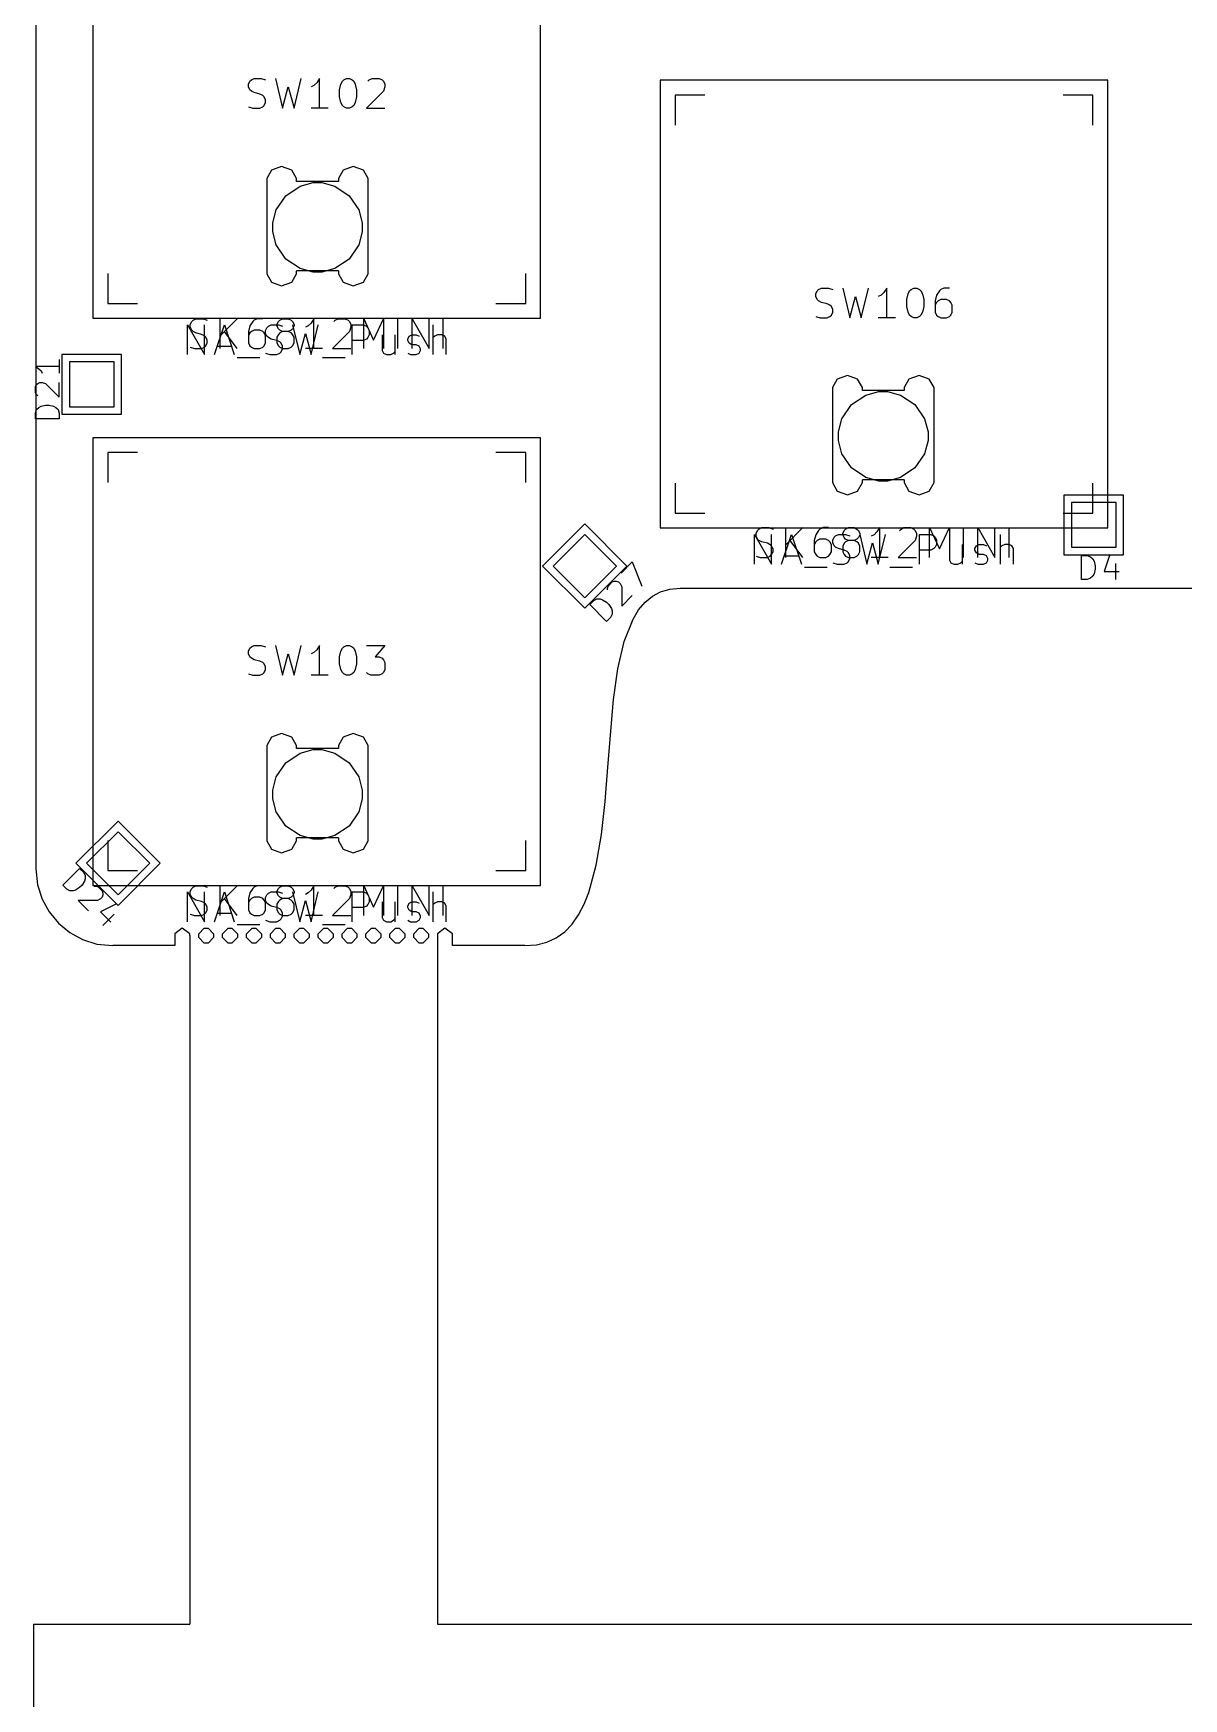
# Model space of a CAD drawing. Extents: x 0 to 141, y 0 to 216.
# Drawn here: x 0.1 to 38.6, y 107.8 to 163.7 of the extents above; entities that cross this region are included whole.
import ezdxf

# ---------------------------------------------------------------- set-up
doc = ezdxf.new("R2010")
doc.units = 0
doc.layers.get('0').update_dxf_attribs({"linetype": 'CONTINUOUS'})

msp = doc.modelspace()

# ---------------------------------------------------------------- linework, layer by layer
at = {"color": 0}
for p, q in [((0.18052, 187.457), (0.18052, 135.657)), ((2.08359, 169.103), (2.08359, 154.103)), ((17.0835, 154.103), (17.0835, 169.103)), ((7.29809, 161.95), (7.34631, 162.045)), ((7.29809, 161.855), (7.29809, 161.95)), ((7.34631, 161.76), (7.29809, 161.855)), ((7.34631, 162.045), (7.39316, 162.093)), ((7.39316, 162.093), (7.48827, 162.141)), ((7.48827, 162.141), (7.72664, 162.141)), ((7.72664, 162.141), (7.86998, 162.093)), ((8.20346, 162.141), (8.44049, 161.141)), ((8.44049, 161.141), (8.63205, 161.855)), ((8.63205, 161.855), (8.8222, 161.141)), ((8.8222, 161.141), (9.05923, 162.141)), ((9.48916, 161.903), (9.39271, 161.855)), ((9.58427, 161.998), (9.48916, 161.903)), ((9.67934, 162.141), (9.58427, 161.998)), ((9.67934, 161.141), (9.67934, 162.141)), ((10.3463, 161.76), (10.3932, 161.95)), ((10.3932, 161.95), (10.4414, 162.045)), ((10.4414, 162.045), (10.4883, 162.093)), ((10.4883, 162.093), (10.5833, 162.141)), ((10.5833, 162.141), (10.6784, 162.141)), ((10.6784, 162.141), (10.7749, 162.093)), ((10.7749, 162.093), (10.8217, 162.045)), ((10.8217, 162.045), (10.87, 161.95)), ((10.87, 161.95), (10.9168, 161.76)), ((11.2985, 162.045), (11.3454, 162.093)), ((11.3454, 162.093), (11.4405, 162.141)), ((11.4405, 162.141), (11.6789, 162.141)), ((11.6789, 162.141), (11.774, 162.093)), ((11.774, 162.093), (11.8222, 162.045)), ((11.8222, 162.045), (11.869, 161.95)), ((11.869, 161.855), (11.8222, 161.713)), ((11.869, 161.95), (11.869, 161.855)), ((36.0839, 162.078), (21.084, 162.078)), ((21.084, 162.078), (21.084, 147.078)), ((36.0839, 147.078), (36.0839, 162.078)), ((7.39316, 161.713), (7.34631, 161.76)), ((7.48827, 161.665), (7.39316, 161.713)), ((7.67842, 161.618), (7.48827, 161.665)), ((7.7749, 161.569), (7.67842, 161.618)), ((7.82175, 161.521), (7.7749, 161.569)), ((7.86998, 161.426), (7.82175, 161.521)), ((7.82175, 161.236), (7.86998, 161.331)), ((7.86998, 161.331), (7.86998, 161.426)), ((10.3463, 161.521), (10.3463, 161.76)), ((10.3932, 161.331), (10.3463, 161.521)), ((10.4414, 161.236), (10.3932, 161.331)), ((10.87, 161.331), (10.8217, 161.236)), ((10.9168, 161.521), (10.87, 161.331)), ((10.9168, 161.76), (10.9168, 161.521)), ((11.8222, 161.713), (11.2503, 161.141)), ((22.5833, 161.579), (21.5842, 161.579)), ((21.5842, 161.579), (21.5842, 160.579)), ((35.5836, 161.579), (34.5833, 161.579)), ((35.5836, 160.579), (35.5836, 161.579)), ((7.29809, 161.189), (7.44142, 161.141)), ((7.44142, 161.141), (7.67842, 161.141)), ((7.67842, 161.141), (7.7749, 161.189)), ((7.7749, 161.189), (7.82175, 161.236)), ((9.9646, 161.141), (9.39271, 161.141)), ((10.4883, 161.189), (10.4414, 161.236)), ((10.5833, 161.141), (10.4883, 161.189)), ((10.6784, 161.141), (10.5833, 161.141)), ((10.7749, 161.189), (10.6784, 161.141)), ((10.8217, 161.236), (10.7749, 161.189)), ((11.2503, 161.141), (11.869, 161.141)), ((8.06429, 159.067), (7.90857, 158.786)), ((8.40878, 159.191), (8.06429, 159.067)), ((8.75192, 159.067), (8.40878, 159.191)), ((8.90901, 158.786), (8.75192, 159.067)), ((10.4648, 159.067), (10.3091, 158.786)), ((10.8079, 159.191), (10.4648, 159.067)), ((11.1511, 159.067), (10.8079, 159.191)), ((11.3082, 158.786), (11.1511, 159.067)), ((7.90857, 158.786), (7.90857, 158.691)), ((7.90857, 158.691), (7.90857, 155.691)), ((8.54798, 158.213), (9.02476, 158.534)), ((8.90901, 158.691), (8.90901, 158.786)), ((10.3091, 158.691), (8.90901, 158.691)), ((9.02476, 158.534), (9.46298, 158.651)), ((9.46298, 158.651), (9.60907, 158.651)), ((9.60907, 158.651), (9.75374, 158.651)), ((9.75374, 158.651), (10.192, 158.534)), ((10.192, 158.534), (10.6688, 158.213)), ((10.3091, 158.786), (10.3091, 158.691)), ((11.3082, 158.691), (11.3082, 158.786)), ((11.3082, 155.691), (11.3082, 158.691)), ((8.22551, 157.736), (8.54798, 158.213)), ((10.6688, 158.213), (10.9898, 157.736)), ((8.10839, 157.298), (8.22551, 157.736)), ((10.9898, 157.736), (11.1084, 157.298)), ((8.10839, 157.152), (8.10839, 157.298)), ((8.10839, 157.006), (8.10839, 157.152)), ((8.22551, 156.567), (8.10839, 157.006)), ((11.1084, 157.006), (10.9898, 156.567)), ((11.1084, 157.298), (11.1084, 157.152)), ((11.1084, 157.152), (11.1084, 157.006)), ((8.54798, 156.09), (8.22551, 156.567)), ((10.9898, 156.567), (10.6688, 156.09)), ((9.02476, 155.769), (8.54798, 156.09)), ((9.46298, 155.651), (9.02476, 155.769)), ((10.192, 155.769), (9.75374, 155.651)), ((10.6688, 156.09), (10.192, 155.769)), ((2.58382, 155.604), (2.58382, 154.603)), ((7.90857, 155.691), (7.90857, 155.597)), ((7.90857, 155.597), (8.06429, 155.316)), ((8.06429, 155.316), (8.40878, 155.19)), ((8.40878, 155.19), (8.75192, 155.316)), ((8.75192, 155.316), (8.90901, 155.597)), ((10.3091, 155.691), (8.90901, 155.691)), ((8.90901, 155.597), (8.90901, 155.691)), ((9.60907, 155.651), (9.46298, 155.651)), ((9.75374, 155.651), (9.60907, 155.651)), ((10.3091, 155.691), (10.3091, 155.597)), ((10.3091, 155.597), (10.4648, 155.316)), ((10.4648, 155.316), (10.8079, 155.19)), ((10.8079, 155.19), (11.1511, 155.316)), ((11.1511, 155.316), (11.3082, 155.597)), ((11.3082, 155.597), (11.3082, 155.691)), ((16.5833, 154.603), (16.5833, 155.604)), ((2.58382, 154.603), (3.58429, 154.603)), ((15.5842, 154.603), (16.5833, 154.603)), ((26.2985, 154.926), (26.3453, 155.021)), ((26.2985, 154.831), (26.2985, 154.926)), ((26.3453, 154.734), (26.2985, 154.831)), ((26.3453, 155.021), (26.3936, 155.068)), ((26.3936, 154.687), (26.3453, 154.734)), ((26.3936, 155.068), (26.4886, 155.116)), ((26.4886, 154.639), (26.3936, 154.687)), ((26.4886, 155.116), (26.727, 155.116)), ((26.6788, 154.593), (26.4886, 154.639)), ((26.7739, 154.544), (26.6788, 154.593)), ((26.727, 155.116), (26.869, 155.068)), ((27.2025, 155.116), (27.4409, 154.116)), ((27.4409, 154.116), (27.631, 154.831)), ((27.631, 154.831), (27.8226, 154.116)), ((27.8226, 154.116), (28.0596, 155.116)), ((28.4882, 154.878), (28.3931, 154.831)), ((28.5833, 154.973), (28.4882, 154.878)), ((28.6784, 155.116), (28.5833, 154.973)), ((28.6784, 154.116), (28.6784, 155.116)), ((29.3453, 154.734), (29.3935, 154.926)), ((29.3453, 154.497), (29.3453, 154.734)), ((29.3935, 154.926), (29.4404, 155.021)), ((29.4404, 155.021), (29.4886, 155.068)), ((29.4886, 155.068), (29.5837, 155.116)), ((29.5837, 155.116), (29.6788, 155.116)), ((29.6788, 155.116), (29.7739, 155.068)), ((29.7739, 155.068), (29.8221, 155.021)), ((29.8221, 155.021), (29.869, 154.926)), ((29.869, 154.926), (29.9172, 154.734)), ((29.9172, 154.734), (29.9172, 154.497)), ((30.3458, 154.878), (30.2975, 154.687)), ((30.2975, 154.687), (30.2975, 154.306)), ((30.3458, 154.639), (30.2975, 154.544)), ((30.4409, 155.021), (30.3458, 154.878)), ((30.3926, 154.687), (30.3458, 154.639)), ((30.4891, 154.734), (30.3926, 154.687)), ((30.4891, 155.068), (30.4409, 155.021)), ((30.5842, 155.116), (30.4891, 155.068)), ((30.6792, 154.734), (30.4891, 154.734)), ((30.7744, 155.116), (30.5842, 155.116)), ((30.7744, 154.687), (30.6792, 154.734)), ((30.8226, 154.639), (30.7744, 154.687)), ((30.8694, 154.544), (30.8226, 154.639)), ((2.08359, 154.103), (17.0835, 154.103)), ((5.39503, 153.993), (5.44188, 154.041)), ((5.44188, 154.041), (5.53695, 154.088)), ((5.53695, 154.088), (5.77536, 154.088)), ((5.77536, 154.088), (5.91866, 154.041)), ((6.34725, 153.089), (6.34725, 154.088)), ((6.91776, 154.088), (6.34725, 153.516)), ((7.48965, 154.041), (7.4428, 153.993)), ((7.58472, 154.088), (7.48965, 154.041)), ((7.7749, 154.088), (7.58472, 154.088)), ((8.29853, 153.993), (8.34679, 154.041)), ((8.34679, 154.041), (8.44187, 154.088)), ((8.44187, 154.088), (8.63205, 154.088)), ((8.63205, 154.088), (8.7285, 154.041)), ((8.7285, 154.041), (8.77535, 153.993)), ((9.48916, 154.088), (9.39408, 153.946)), ((9.48916, 153.089), (9.48916, 154.088)), ((10.1562, 153.993), (10.2044, 154.041)), ((10.2044, 154.041), (10.2995, 154.088)), ((10.2995, 154.088), (10.5379, 154.088)), ((10.5379, 154.088), (10.6329, 154.041)), ((10.6329, 154.041), (10.6798, 153.993)), ((11.1566, 153.089), (11.1566, 154.088)), ((11.1566, 154.088), (11.4901, 153.374)), ((11.4901, 153.374), (11.8236, 154.088)), ((11.8236, 154.088), (11.8236, 153.089)), ((12.299, 153.089), (12.299, 154.088)), ((12.7758, 153.089), (12.7758, 154.088)), ((12.7758, 154.088), (13.3463, 153.089)), ((13.3463, 153.089), (13.3463, 154.088)), ((13.8231, 153.089), (13.8231, 154.088)), ((26.2985, 154.164), (26.4404, 154.116)), ((26.4404, 154.116), (26.6788, 154.116)), ((26.6788, 154.116), (26.7739, 154.164)), ((26.8222, 154.497), (26.7739, 154.544)), ((26.7739, 154.164), (26.8222, 154.211)), ((26.869, 154.401), (26.8222, 154.497)), ((26.8222, 154.211), (26.869, 154.306)), ((26.869, 154.306), (26.869, 154.401)), ((28.965, 154.116), (28.3931, 154.116)), ((29.3935, 154.306), (29.3453, 154.497)), ((29.4404, 154.211), (29.3935, 154.306)), ((29.4886, 154.164), (29.4404, 154.211)), ((29.5837, 154.116), (29.4886, 154.164)), ((29.6788, 154.116), (29.5837, 154.116)), ((29.7739, 154.164), (29.6788, 154.116)), ((29.8221, 154.211), (29.7739, 154.164)), ((29.869, 154.306), (29.8221, 154.211)), ((29.9172, 154.497), (29.869, 154.306)), ((30.2975, 154.306), (30.3458, 154.211)), ((30.3458, 154.211), (30.3926, 154.164)), ((30.3926, 154.164), (30.4891, 154.116)), ((30.4891, 154.116), (30.6792, 154.116)), ((30.6792, 154.116), (30.7744, 154.164)), ((30.7744, 154.164), (30.8226, 154.211)), ((30.8226, 154.211), (30.8694, 154.306)), ((30.8694, 154.306), (30.8694, 154.544)), ((5.25032, 152.886), (5.25032, 153.886)), ((5.25032, 153.886), (5.82221, 152.886)), ((5.34681, 153.898), (5.39503, 153.993)), ((5.34681, 153.803), (5.34681, 153.898)), ((5.39503, 153.708), (5.34681, 153.803)), ((5.44188, 153.659), (5.39503, 153.708)), ((5.53695, 153.613), (5.44188, 153.659)), ((5.72714, 153.565), (5.53695, 153.613)), ((5.82358, 153.516), (5.72714, 153.565)), ((5.82221, 152.886), (5.82221, 153.886)), ((5.87043, 153.469), (5.82358, 153.516)), ((5.91866, 153.374), (5.87043, 153.469)), ((6.15569, 152.886), (6.48917, 153.886)), ((6.48917, 153.886), (6.82128, 152.886)), ((6.91776, 153.089), (6.48917, 153.659)), ((7.34631, 153.85), (7.29947, 153.659)), ((7.29947, 153.659), (7.29947, 153.279)), ((7.34631, 153.613), (7.29947, 153.516)), ((7.4428, 153.993), (7.34631, 153.85)), ((7.39454, 153.659), (7.34631, 153.613)), ((7.48965, 153.708), (7.39454, 153.659)), ((7.6798, 153.708), (7.48965, 153.708)), ((7.7749, 153.659), (7.6798, 153.708)), ((7.82313, 153.613), (7.7749, 153.659)), ((7.87135, 153.516), (7.82313, 153.613)), ((7.86998, 153.695), (7.91683, 153.79)), ((7.86998, 153.6), (7.86998, 153.695)), ((7.91683, 153.505), (7.86998, 153.6)), ((7.87135, 153.279), (7.87135, 153.516)), ((7.91683, 153.79), (7.96505, 153.839)), ((7.96505, 153.457), (7.91683, 153.505)), ((7.96505, 153.839), (8.06016, 153.886)), ((8.06016, 153.886), (8.29853, 153.886)), ((8.25168, 153.898), (8.29853, 153.993)), ((8.25168, 153.85), (8.25168, 153.898)), ((8.29853, 153.755), (8.25168, 153.85)), ((8.29853, 153.565), (8.25168, 153.469)), ((8.25168, 153.469), (8.25168, 153.279)), ((8.29853, 153.886), (8.44049, 153.839)), ((8.34679, 153.708), (8.29853, 153.755)), ((8.34679, 153.613), (8.29853, 153.565)), ((8.44187, 153.659), (8.34679, 153.708)), ((8.44187, 153.659), (8.34679, 153.613)), ((8.63205, 153.659), (8.44187, 153.659)), ((8.7285, 153.708), (8.63205, 153.659)), ((8.7285, 153.613), (8.63205, 153.659)), ((8.77535, 153.755), (8.7285, 153.708)), ((8.77535, 153.565), (8.7285, 153.613)), ((8.77397, 153.886), (9.01238, 152.886)), ((8.77535, 153.993), (8.82357, 153.898)), ((8.82357, 153.85), (8.77535, 153.755)), ((8.82357, 153.469), (8.77535, 153.565)), ((8.82357, 153.898), (8.82357, 153.85)), ((8.82357, 153.279), (8.82357, 153.469)), ((9.01238, 152.886), (9.20253, 153.6)), ((9.20253, 153.6), (9.39271, 152.886)), ((9.29901, 153.85), (9.2039, 153.803)), ((9.39408, 153.946), (9.29901, 153.85)), ((9.39271, 152.886), (9.63112, 153.886)), ((10.6798, 153.659), (10.1093, 153.089)), ((10.6798, 153.993), (10.728, 153.898)), ((10.728, 153.803), (10.6798, 153.659)), ((10.728, 153.898), (10.728, 153.803)), ((10.7749, 152.886), (10.7749, 153.886)), ((10.7749, 153.886), (11.1552, 153.886)), ((11.1552, 153.886), (11.2503, 153.839)), ((11.2503, 153.839), (11.2985, 153.79)), ((11.2985, 153.79), (11.3454, 153.695)), ((11.3454, 153.552), (11.2985, 153.457)), ((11.3454, 153.695), (11.3454, 153.552)), ((11.774, 153.552), (11.774, 153.028)), ((12.2025, 153.552), (12.2025, 152.886)), ((12.6311, 153.41), (12.6793, 153.505)), ((12.6793, 153.505), (12.7744, 153.552)), ((12.7744, 153.552), (12.9177, 153.552)), ((12.9177, 153.552), (13.0128, 153.505)), ((13.4882, 152.886), (13.4882, 153.886)), ((13.5365, 153.505), (13.4882, 153.457)), ((13.6315, 153.552), (13.5365, 153.505)), ((13.7749, 153.552), (13.6315, 153.552)), ((13.87, 153.505), (13.7749, 153.552)), ((13.9168, 153.41), (13.87, 153.505)), ((5.34681, 153.136), (5.4901, 153.089)), ((5.4901, 153.089), (5.72714, 153.089)), ((5.72714, 153.089), (5.82358, 153.136)), ((5.82358, 153.136), (5.87043, 153.184)), ((5.87043, 153.184), (5.91866, 153.279)), ((5.91866, 153.279), (5.91866, 153.374)), ((6.2508, 153.172), (6.7262, 153.172)), ((7.29947, 153.279), (7.34631, 153.184)), ((7.34631, 153.184), (7.39454, 153.136)), ((7.39454, 153.136), (7.48965, 153.089)), ((7.48965, 153.089), (7.6798, 153.089)), ((7.6798, 153.089), (7.7749, 153.136)), ((7.7749, 153.136), (7.82313, 153.184)), ((7.82313, 153.184), (7.87135, 153.279)), ((7.86998, 152.933), (8.0119, 152.886)), ((8.06016, 153.41), (7.96505, 153.457)), ((8.25031, 153.362), (8.06016, 153.41)), ((8.34542, 153.315), (8.25031, 153.362)), ((8.25031, 152.886), (8.34542, 152.933)), ((8.25168, 153.279), (8.29853, 153.184)), ((8.29853, 153.184), (8.34679, 153.136)), ((8.39364, 153.267), (8.34542, 153.315)), ((8.34542, 152.933), (8.39364, 152.981)), ((8.34679, 153.136), (8.44187, 153.089)), ((8.44049, 153.172), (8.39364, 153.267)), ((8.39364, 152.981), (8.44049, 153.077)), ((8.44049, 153.077), (8.44049, 153.172)), ((8.44187, 153.089), (8.63205, 153.089)), ((8.63205, 153.089), (8.7285, 153.136)), ((8.7285, 153.136), (8.77535, 153.184)), ((8.77535, 153.184), (8.82357, 153.279)), ((9.77579, 153.089), (9.2039, 153.089)), ((10.1093, 153.089), (10.728, 153.089)), ((11.1552, 153.362), (10.7749, 153.362)), ((11.2503, 153.41), (11.1552, 153.362)), ((11.2985, 153.457), (11.2503, 153.41)), ((11.774, 153.028), (11.8222, 152.933)), ((11.8222, 152.933), (11.9173, 152.886)), ((12.0606, 152.886), (12.1557, 152.933)), ((12.1557, 152.933), (12.2025, 152.981)), ((12.6311, 153.362), (12.6311, 153.41)), ((12.6793, 153.267), (12.6311, 153.362)), ((12.6311, 152.933), (12.7262, 152.886)), ((12.7744, 153.218), (12.6793, 153.267)), ((12.9177, 153.218), (12.7744, 153.218)), ((13.0128, 153.172), (12.9177, 153.218)), ((12.9177, 152.886), (13.0128, 152.933)), ((13.0597, 153.077), (13.0128, 153.172)), ((13.0128, 152.933), (13.0597, 153.028)), ((13.0597, 153.028), (13.0597, 153.077)), ((13.9168, 152.886), (13.9168, 153.41)), ((0.96049, 152.491), (0.16123, 152.491)), ((0.16123, 152.491), (0.27561, 152.415)), ((0.27561, 152.415), (0.3514, 152.339)), ((0.96049, 152.72), (0.96049, 152.263)), ((3.04822, 152.891), (1.04869, 152.891)), ((1.04869, 152.891), (1.04869, 150.891)), ((2.79879, 152.641), (1.29949, 152.641)), ((1.29949, 152.641), (1.29949, 151.141)), ((2.79879, 151.141), (2.79879, 152.641)), ((3.04822, 150.891), (3.04822, 152.891)), ((6.91776, 152.79), (7.67842, 152.79)), ((8.0119, 152.886), (8.25031, 152.886)), ((9.77441, 152.79), (10.5365, 152.79)), ((11.9173, 152.886), (12.0606, 152.886)), ((12.7262, 152.886), (12.9177, 152.886)), ((0.16123, 151.806), (0.19844, 151.882)), ((0.16123, 151.616), (0.16123, 151.806)), ((0.19844, 151.882), (0.23702, 151.921)), ((0.23702, 151.921), (0.31282, 151.958)), ((0.31282, 151.958), (0.38999, 151.958)), ((0.3514, 152.339), (0.38999, 152.263)), ((0.38999, 151.958), (0.50436, 151.921)), ((0.50436, 151.921), (0.96049, 151.463)), ((0.96049, 151.463), (0.96049, 151.958)), ((27.0151, 152.067), (26.8593, 151.785)), ((27.3582, 152.19), (27.0151, 152.067)), ((27.7013, 152.067), (27.3582, 152.19)), ((27.8584, 151.785), (27.7013, 152.067)), ((29.4142, 152.067), (29.2585, 151.785)), ((29.7587, 152.19), (29.4142, 152.067)), ((30.1019, 152.067), (29.7587, 152.19)), ((30.2589, 151.785), (30.1019, 152.067)), ((0.19844, 151.539), (0.16123, 151.616)), ((0.23702, 151.501), (0.19844, 151.539)), ((26.8593, 151.785), (26.8593, 151.69)), ((26.8593, 151.69), (26.8593, 148.69)), ((27.4974, 151.212), (27.9742, 151.533)), ((27.8584, 151.69), (27.8584, 151.785)), ((29.2585, 151.69), (27.8584, 151.69)), ((27.9742, 151.533), (28.4124, 151.65)), ((28.4124, 151.65), (28.5585, 151.65)), ((28.5585, 151.65), (28.7032, 151.65)), ((28.7032, 151.65), (29.1414, 151.533)), ((29.1414, 151.533), (29.6182, 151.212)), ((29.2585, 151.785), (29.2585, 151.69)), ((30.2589, 151.69), (30.2589, 151.785)), ((30.2589, 148.69), (30.2589, 151.69)), ((0.16123, 150.93), (0.19844, 151.044)), ((0.16123, 150.739), (0.16123, 150.93)), ((0.96049, 150.739), (0.16123, 150.739)), ((0.19844, 151.044), (0.27561, 151.12)), ((0.27561, 151.12), (0.3514, 151.158)), ((0.3514, 151.158), (0.50436, 151.197)), ((0.50436, 151.197), (0.61736, 151.197)), ((0.61736, 151.197), (0.77032, 151.158)), ((0.77032, 151.158), (0.84612, 151.12)), ((0.84612, 151.12), (0.92329, 151.044)), ((0.92329, 151.044), (0.96049, 150.93)), ((0.96049, 150.93), (0.96049, 150.739)), ((1.04869, 150.891), (3.04822, 150.891)), ((1.29949, 151.141), (2.79879, 151.141)), ((27.0592, 150.297), (27.1763, 150.735)), ((27.1763, 150.735), (27.4974, 151.212)), ((29.6182, 151.212), (29.9406, 150.735)), ((29.9406, 150.735), (30.0591, 150.297)), ((27.0592, 150.151), (27.0592, 150.297)), ((27.0592, 150.006), (27.0592, 150.151)), ((30.0591, 150.297), (30.0591, 150.151)), ((30.0591, 150.151), (30.0591, 150.006)), ((17.0835, 150.103), (2.08359, 150.103)), ((2.08359, 150.103), (2.08359, 135.103)), ((3.58429, 149.604), (2.58382, 149.604)), ((2.58382, 149.604), (2.58382, 148.603)), ((16.5833, 149.604), (15.5842, 149.604)), ((16.5833, 148.603), (16.5833, 149.604)), ((17.0835, 135.103), (17.0835, 150.103)), ((27.1763, 149.568), (27.0592, 150.006)), ((27.4974, 149.091), (27.1763, 149.568)), ((29.9406, 149.568), (29.6182, 149.091)), ((30.0591, 150.006), (29.9406, 149.568)), ((27.9742, 148.769), (27.4974, 149.091)), ((29.6182, 149.091), (29.1414, 148.769)), ((21.5842, 148.579), (21.5842, 147.578)), ((26.8593, 148.69), (26.8593, 148.598)), ((26.8593, 148.598), (27.0151, 148.317)), ((27.7013, 148.317), (27.8584, 148.598)), ((29.2585, 148.69), (27.8584, 148.69)), ((27.8584, 148.598), (27.8584, 148.69)), ((28.4124, 148.65), (27.9742, 148.769)), ((28.5585, 148.65), (28.4124, 148.65)), ((28.7032, 148.65), (28.5585, 148.65)), ((29.1414, 148.769), (28.7032, 148.65)), ((29.2585, 148.69), (29.2585, 148.598)), ((29.2585, 148.598), (29.4142, 148.317)), ((30.1019, 148.317), (30.2589, 148.598)), ((30.2589, 148.598), (30.2589, 148.69)), ((35.5836, 147.578), (35.5836, 148.579)), ((27.0151, 148.317), (27.3582, 148.191)), ((27.3582, 148.191), (27.7013, 148.317)), ((29.4142, 148.317), (29.7587, 148.191)), ((29.7587, 148.191), (30.1019, 148.317)), ((34.6094, 148.18), (34.6094, 146.181)), ((36.6088, 148.18), (34.6094, 148.18)), ((34.8589, 147.931), (34.8589, 146.43)), ((36.3583, 147.931), (34.8589, 147.931)), ((36.3583, 146.43), (36.3583, 147.931)), ((36.6088, 146.181), (36.6088, 148.18)), ((21.5842, 147.578), (22.5833, 147.578)), ((34.5833, 147.578), (35.5836, 147.578)), ((18.5594, 147.216), (17.1442, 145.801)), ((18.5594, 146.862), (17.4983, 145.801)), ((19.9733, 145.801), (18.5594, 147.216)), ((19.6191, 145.801), (18.5594, 146.862)), ((21.084, 147.078), (36.0839, 147.078)), ((24.2507, 145.861), (24.2507, 146.86)), ((24.2507, 146.86), (24.8212, 145.861)), ((24.2976, 146.897), (24.3444, 146.993)), ((24.2976, 146.802), (24.2976, 146.897)), ((24.3444, 146.707), (24.2976, 146.802)), ((24.3444, 146.993), (24.3926, 147.041)), ((24.3926, 147.041), (24.4878, 147.089)), ((24.4878, 147.089), (24.7247, 147.089)), ((24.7247, 147.089), (24.8681, 147.041)), ((24.8212, 145.861), (24.8212, 146.86)), ((25.1547, 145.861), (25.4882, 146.86)), ((25.2966, 146.088), (25.2966, 147.089)), ((25.8685, 147.089), (25.2966, 146.517)), ((25.4882, 146.86), (25.8217, 145.861)), ((26.2971, 146.851), (26.2489, 146.659)), ((26.3922, 146.993), (26.2971, 146.851)), ((26.439, 147.041), (26.3922, 146.993)), ((26.5355, 147.089), (26.439, 147.041)), ((26.7257, 147.089), (26.5355, 147.089)), ((26.869, 146.67), (26.9172, 146.765)), ((26.9172, 146.765), (26.9641, 146.813)), ((26.9641, 146.813), (27.0605, 146.86)), ((27.0605, 146.86), (27.2976, 146.86)), ((27.2011, 146.897), (27.2493, 146.993)), ((27.2011, 146.851), (27.2011, 146.897)), ((27.2493, 146.756), (27.2011, 146.851)), ((27.2493, 146.993), (27.2976, 147.041)), ((27.2976, 147.041), (27.3926, 147.089)), ((27.2976, 146.86), (27.4409, 146.813)), ((27.3926, 147.089), (27.5828, 147.089)), ((27.5828, 147.089), (27.6779, 147.041)), ((27.6779, 147.041), (27.7247, 146.993)), ((27.7247, 146.993), (27.773, 146.897)), ((27.773, 146.851), (27.7247, 146.756)), ((27.773, 146.897), (27.773, 146.851)), ((27.7744, 146.86), (28.0128, 145.861)), ((28.2498, 146.851), (28.1547, 146.802)), ((28.3449, 146.946), (28.2498, 146.851)), ((28.44, 147.089), (28.3449, 146.946)), ((28.3931, 145.861), (28.6315, 146.86)), ((28.44, 146.088), (28.44, 147.089)), ((29.1069, 146.993), (29.1538, 147.041)), ((29.1538, 147.041), (29.2489, 147.089)), ((29.2489, 147.089), (29.4872, 147.089)), ((29.4872, 147.089), (29.5824, 147.041)), ((29.5824, 147.041), (29.6306, 146.993)), ((29.6306, 146.993), (29.6774, 146.897)), ((29.6774, 146.802), (29.6306, 146.659)), ((29.6774, 146.897), (29.6774, 146.802)), ((29.7739, 145.861), (29.7739, 146.86)), ((29.7739, 146.86), (30.1556, 146.86)), ((30.106, 146.088), (30.106, 147.089)), ((30.106, 147.089), (30.4395, 146.374)), ((30.1556, 146.86), (30.2507, 146.813)), ((30.2507, 146.813), (30.2975, 146.765)), ((30.2975, 146.765), (30.3458, 146.67)), ((30.4395, 146.374), (30.773, 147.089)), ((30.773, 147.089), (30.773, 146.088)), ((31.2498, 146.088), (31.2498, 147.089)), ((31.7252, 146.088), (31.7252, 147.089)), ((31.7252, 147.089), (32.2971, 146.088)), ((32.2971, 146.088), (32.2971, 147.089)), ((32.4886, 145.861), (32.4886, 146.86)), ((32.7725, 146.088), (32.7725, 147.089)), ((24.3926, 146.659), (24.3444, 146.707)), ((24.4878, 146.612), (24.3926, 146.659)), ((24.6779, 146.564), (24.4878, 146.612)), ((24.773, 146.517), (24.6779, 146.564)), ((24.8212, 146.469), (24.773, 146.517)), ((24.8681, 146.374), (24.8212, 146.469)), ((24.8212, 146.184), (24.8681, 146.279)), ((24.8681, 146.279), (24.8681, 146.374)), ((25.8685, 146.088), (25.44, 146.659)), ((26.2489, 146.659), (26.2489, 146.279)), ((26.2971, 146.612), (26.2489, 146.517)), ((26.2489, 146.279), (26.2971, 146.184)), ((26.344, 146.659), (26.2971, 146.612)), ((26.439, 146.707), (26.344, 146.659)), ((26.6306, 146.707), (26.439, 146.707)), ((26.7257, 146.659), (26.6306, 146.707)), ((26.7725, 146.612), (26.7257, 146.659)), ((26.8207, 146.517), (26.7725, 146.612)), ((26.7725, 146.184), (26.8207, 146.279)), ((26.8207, 146.279), (26.8207, 146.517)), ((26.869, 146.575), (26.869, 146.67)), ((26.9172, 146.48), (26.869, 146.575)), ((26.9641, 146.432), (26.9172, 146.48)), ((27.0605, 146.385), (26.9641, 146.432)), ((27.2507, 146.337), (27.0605, 146.385)), ((27.2493, 146.564), (27.2011, 146.469)), ((27.2011, 146.469), (27.2011, 146.279)), ((27.2011, 146.279), (27.2493, 146.184)), ((27.2976, 146.707), (27.2493, 146.756)), ((27.2976, 146.612), (27.2493, 146.564)), ((27.3458, 146.29), (27.2507, 146.337)), ((27.3926, 146.659), (27.2976, 146.707)), ((27.3926, 146.659), (27.2976, 146.612)), ((27.3926, 146.242), (27.3458, 146.29)), ((27.5828, 146.659), (27.3926, 146.659)), ((27.4409, 146.146), (27.3926, 146.242)), ((27.6779, 146.707), (27.5828, 146.659)), ((27.6779, 146.612), (27.5828, 146.659)), ((27.7247, 146.756), (27.6779, 146.707)), ((27.7247, 146.564), (27.6779, 146.612)), ((27.773, 146.469), (27.7247, 146.564)), ((27.7247, 146.184), (27.773, 146.279)), ((27.773, 146.279), (27.773, 146.469)), ((28.0128, 145.861), (28.2029, 146.575)), ((28.2029, 146.575), (28.3931, 145.861)), ((29.6306, 146.659), (29.0587, 146.088)), ((30.1556, 146.337), (29.7739, 146.337)), ((30.2507, 146.385), (30.1556, 146.337)), ((30.2975, 146.432), (30.2507, 146.385)), ((30.3458, 146.527), (30.2975, 146.432)), ((30.3458, 146.67), (30.3458, 146.527)), ((30.7744, 146.527), (30.7744, 146.003)), ((31.2029, 146.527), (31.2029, 145.861)), ((31.6315, 146.385), (31.6784, 146.48)), ((31.6315, 146.337), (31.6315, 146.385)), ((31.6784, 146.242), (31.6315, 146.337)), ((31.6784, 146.48), (31.7748, 146.527)), ((31.7748, 146.195), (31.6784, 146.242)), ((31.7748, 146.527), (31.9168, 146.527)), ((31.9168, 146.527), (32.0118, 146.48)), ((32.5355, 146.48), (32.4886, 146.432)), ((32.6319, 146.527), (32.5355, 146.48)), ((32.7739, 146.527), (32.6319, 146.527)), ((32.869, 146.48), (32.7739, 146.527)), ((32.9172, 146.385), (32.869, 146.48)), ((32.9172, 145.861), (32.9172, 146.385)), ((34.8589, 146.43), (36.3583, 146.43)), ((17.1442, 145.801), (18.5594, 144.387)), ((17.4983, 145.801), (18.5594, 144.741)), ((18.5594, 144.387), (19.9733, 145.801)), ((18.5594, 144.741), (19.6191, 145.801)), ((19.7762, 145.565), (20.1538, 145.942)), ((20.1538, 145.942), (20.4777, 145.133)), ((24.2976, 146.135), (24.4395, 146.088)), ((24.4395, 146.088), (24.6779, 146.088)), ((24.6779, 146.088), (24.773, 146.135)), ((24.773, 146.135), (24.8212, 146.184)), ((25.2498, 146.146), (25.7266, 146.146)), ((25.9167, 145.766), (26.6788, 145.766)), ((26.2971, 146.184), (26.344, 146.135)), ((26.344, 146.135), (26.439, 146.088)), ((26.439, 146.088), (26.6306, 146.088)), ((26.6306, 146.088), (26.7257, 146.135)), ((26.7257, 146.135), (26.7725, 146.184)), ((26.869, 145.908), (27.0123, 145.861)), ((27.0123, 145.861), (27.2507, 145.861)), ((27.2493, 146.184), (27.2976, 146.135)), ((27.2507, 145.861), (27.3458, 145.908)), ((27.2976, 146.135), (27.3926, 146.088)), ((27.3458, 145.908), (27.3926, 145.956)), ((27.3926, 146.088), (27.5828, 146.088)), ((27.3926, 145.956), (27.4409, 146.051)), ((27.4409, 146.051), (27.4409, 146.146)), ((27.5828, 146.088), (27.6779, 146.135)), ((27.6779, 146.135), (27.7247, 146.184)), ((28.7252, 146.088), (28.1547, 146.088)), ((28.7748, 145.766), (29.5355, 145.766)), ((29.0587, 146.088), (29.6774, 146.088)), ((30.7744, 146.003), (30.8226, 145.908)), ((30.8226, 145.908), (30.9177, 145.861)), ((30.9177, 145.861), (31.0596, 145.861)), ((31.0596, 145.861), (31.1547, 145.908)), ((31.1547, 145.908), (31.2029, 145.956)), ((31.6315, 145.908), (31.7266, 145.861)), ((31.7266, 145.861), (31.9168, 145.861)), ((31.9168, 146.195), (31.7748, 146.195)), ((32.0118, 146.146), (31.9168, 146.195)), ((31.9168, 145.861), (32.0118, 145.908)), ((32.0601, 146.051), (32.0118, 146.146)), ((32.0118, 145.908), (32.0601, 146.003)), ((32.0601, 146.003), (32.0601, 146.051)), ((34.6094, 146.181), (36.6088, 146.181)), ((35.1992, 145.353), (35.1992, 146.153)), ((35.1992, 146.153), (35.3893, 146.153)), ((35.3893, 146.153), (35.5039, 146.115)), ((35.5039, 146.115), (35.5794, 146.039)), ((35.5794, 146.039), (35.6182, 145.962)), ((35.6182, 145.962), (35.6553, 145.81)), ((35.6553, 145.696), (35.6182, 145.543)), ((35.6553, 145.81), (35.6553, 145.696)), ((36.1516, 146.19), (35.96, 145.62)), ((36.3418, 145.886), (36.3418, 145.353)), ((19.3187, 145.054), (19.3463, 145.133)), ((19.3463, 145.133), (19.48, 145.269)), ((19.48, 145.269), (19.5612, 145.296)), ((19.5612, 145.296), (19.615, 145.296)), ((19.615, 145.296), (19.6963, 145.269)), ((19.6963, 145.269), (19.7501, 145.215)), ((19.7501, 145.215), (19.8038, 145.107)), ((19.8038, 145.107), (19.8038, 144.461)), ((35.3893, 145.353), (35.1992, 145.353)), ((35.5039, 145.391), (35.3893, 145.353)), ((35.5794, 145.467), (35.5039, 145.391)), ((35.6182, 145.543), (35.5794, 145.467)), ((35.96, 145.62), (36.4561, 145.62)), ((18.7262, 144.515), (18.8612, 144.65)), ((18.8612, 144.65), (18.9687, 144.704)), ((18.9687, 144.704), (19.0762, 144.704)), ((19.0762, 144.704), (19.1575, 144.676)), ((19.1575, 144.676), (19.2925, 144.595)), ((19.2925, 144.595), (19.3725, 144.515)), ((19.3187, 145), (19.3187, 145.054)), ((19.8038, 144.461), (20.1538, 144.811)), ((20.3647, 144.332), (20.581, 144.588)), ((20.581, 144.588), (20.8263, 144.791)), ((20.8263, 144.791), (21.1033, 144.938)), ((21.1033, 144.938), (21.4133, 145.028)), ((21.4133, 145.028), (21.7551, 145.057)), ((21.7551, 145.057), (41.6885, 145.057)), ((19.2925, 143.949), (18.7262, 144.515)), ((19.4262, 144.084), (19.2925, 143.949)), ((19.3725, 144.515), (19.4538, 144.38)), ((19.48, 144.191), (19.4262, 144.084)), ((19.4538, 144.38), (19.48, 144.298)), ((19.48, 144.298), (19.48, 144.191)), ((19.8796, 143.272), (20.1772, 144.024)), ((20.1772, 144.024), (20.3647, 144.332)), ((7.29809, 142.951), (7.34631, 143.046)), ((7.29809, 142.856), (7.29809, 142.951)), ((7.34631, 143.046), (7.39316, 143.093)), ((7.39316, 143.093), (7.48827, 143.141)), ((7.48827, 143.141), (7.72664, 143.141)), ((7.72664, 143.141), (7.86998, 143.093)), ((8.20346, 143.141), (8.44049, 142.141)), ((8.8222, 142.141), (9.05923, 143.141)), ((9.48916, 142.903), (9.39271, 142.856)), ((9.58427, 142.998), (9.48916, 142.903)), ((9.67934, 143.141), (9.58427, 142.998)), ((9.67934, 142.141), (9.67934, 143.141)), ((10.3463, 142.759), (10.3932, 142.951)), ((10.3932, 142.951), (10.4414, 143.046)), ((10.4414, 143.046), (10.4883, 143.093)), ((10.4883, 143.093), (10.5833, 143.141)), ((10.5833, 143.141), (10.6784, 143.141)), ((10.6784, 143.141), (10.7749, 143.093)), ((10.7749, 143.093), (10.8217, 143.046)), ((10.8217, 143.046), (10.87, 142.951)), ((10.87, 142.951), (10.9168, 142.759)), ((11.2503, 143.141), (11.869, 143.141)), ((11.869, 143.141), (11.5356, 142.759)), ((19.666, 142.362), (19.8796, 143.272)), ((7.34631, 142.759), (7.29809, 142.856)), ((7.39316, 142.712), (7.34631, 142.759)), ((7.48827, 142.664), (7.39316, 142.712)), ((7.67842, 142.617), (7.48827, 142.664)), ((7.7749, 142.569), (7.67842, 142.617)), ((7.82175, 142.522), (7.7749, 142.569)), ((7.86998, 142.427), (7.82175, 142.522)), ((7.82175, 142.236), (7.86998, 142.331)), ((7.86998, 142.331), (7.86998, 142.427)), ((8.44049, 142.141), (8.63205, 142.856)), ((8.63205, 142.856), (8.8222, 142.141)), ((10.3463, 142.522), (10.3463, 142.759)), ((10.3932, 142.331), (10.3463, 142.522)), ((10.4414, 142.236), (10.3932, 142.331)), ((10.87, 142.331), (10.8217, 142.236)), ((10.9168, 142.522), (10.87, 142.331)), ((10.9168, 142.759), (10.9168, 142.522)), ((11.5356, 142.759), (11.6789, 142.759)), ((11.6789, 142.759), (11.774, 142.712)), ((11.774, 142.712), (11.8222, 142.664)), ((11.8222, 142.664), (11.869, 142.569)), ((11.869, 142.331), (11.8222, 142.236)), ((11.869, 142.569), (11.869, 142.331)), ((19.5199, 141.333), (19.666, 142.362)), ((7.29809, 142.189), (7.44142, 142.141)), ((7.44142, 142.141), (7.67842, 142.141)), ((7.67842, 142.141), (7.7749, 142.189)), ((7.7749, 142.189), (7.82175, 142.236)), ((9.9646, 142.141), (9.39271, 142.141)), ((10.4883, 142.189), (10.4414, 142.236)), ((10.5833, 142.141), (10.4883, 142.189)), ((10.6784, 142.141), (10.5833, 142.141)), ((10.7749, 142.189), (10.6784, 142.141)), ((10.8217, 142.236), (10.7749, 142.189)), ((11.2985, 142.189), (11.2503, 142.236)), ((11.3936, 142.141), (11.2985, 142.189)), ((11.6789, 142.141), (11.3936, 142.141)), ((11.774, 142.189), (11.6789, 142.141)), ((11.8222, 142.236), (11.774, 142.189)), ((19.3298, 139.069), (19.5199, 141.333)), ((8.06429, 140.067), (7.90857, 139.785)), ((8.40878, 140.191), (8.06429, 140.067)), ((8.75192, 140.067), (8.40878, 140.191)), ((8.90901, 139.785), (8.75192, 140.067)), ((10.4648, 140.067), (10.3091, 139.785)), ((10.8079, 140.191), (10.4648, 140.067)), ((11.1511, 140.067), (10.8079, 140.191)), ((11.3082, 139.785), (11.1511, 140.067)), ((7.90857, 139.785), (7.90857, 139.69)), ((7.90857, 139.69), (7.90857, 136.69)), ((8.54798, 139.212), (9.02476, 139.533)), ((8.90901, 139.69), (8.90901, 139.785)), ((10.3091, 139.69), (8.90901, 139.69)), ((9.02476, 139.533), (9.46298, 139.65)), ((9.46298, 139.65), (9.60907, 139.65)), ((9.60907, 139.65), (9.75374, 139.65)), ((9.75374, 139.65), (10.192, 139.533)), ((10.192, 139.533), (10.6688, 139.212)), ((10.3091, 139.785), (10.3091, 139.69)), ((11.3082, 139.69), (11.3082, 139.785)), ((11.3082, 136.69), (11.3082, 139.69)), ((8.22551, 138.736), (8.54798, 139.212)), ((10.6688, 139.212), (10.9898, 138.736)), ((19.2402, 137.917), (19.3298, 139.069)), ((8.10839, 138.297), (8.22551, 138.736)), ((10.9898, 138.736), (11.1084, 138.297)), ((8.10839, 138.151), (8.10839, 138.297)), ((8.10839, 138.006), (8.10839, 138.151)), ((8.22551, 137.568), (8.10839, 138.006)), ((11.1084, 138.006), (10.9898, 137.568)), ((11.1084, 138.297), (11.1084, 138.151)), ((11.1084, 138.151), (11.1084, 138.006)), ((19.1203, 136.806), (19.2402, 137.917)), ((8.54798, 137.091), (8.22551, 137.568)), ((10.9898, 137.568), (10.6688, 137.091)), ((2.92833, 137.255), (1.51446, 135.842)), ((2.92833, 136.901), (1.86862, 135.842)), ((4.34358, 135.842), (2.92833, 137.255)), ((3.98942, 135.842), (2.92833, 136.901)), ((9.02476, 136.769), (8.54798, 137.091)), ((9.46298, 136.65), (9.02476, 136.769)), ((10.192, 136.769), (9.75374, 136.65)), ((10.6688, 137.091), (10.192, 136.769)), ((18.9466, 135.777), (19.1203, 136.806)), ((2.58382, 136.604), (2.58382, 135.603)), ((7.90857, 136.69), (7.90857, 136.598)), ((7.90857, 136.598), (8.06429, 136.317)), ((8.06429, 136.317), (8.40878, 136.192)), ((8.40878, 136.192), (8.75192, 136.317)), ((8.75192, 136.317), (8.90901, 136.598)), ((10.3091, 136.69), (8.90901, 136.69)), ((8.90901, 136.598), (8.90901, 136.69)), ((9.60907, 136.65), (9.46298, 136.65)), ((9.75374, 136.65), (9.60907, 136.65)), ((10.3091, 136.69), (10.3091, 136.598)), ((10.3091, 136.598), (10.4648, 136.317)), ((10.4648, 136.317), (10.8079, 136.192)), ((10.8079, 136.192), (11.1511, 136.317)), ((11.1511, 136.317), (11.3082, 136.598)), ((11.3082, 136.598), (11.3082, 136.69)), ((16.5833, 135.603), (16.5833, 136.604)), ((0.18052, 135.657), (0.23289, 135.122)), ((1.07625, 135.107), (1.64262, 135.673)), ((1.51446, 135.842), (2.92833, 134.426)), ((1.64262, 135.673), (1.77767, 135.538)), ((1.86862, 135.842), (2.92833, 134.781)), ((2.58382, 135.603), (3.58429, 135.603)), ((2.92833, 134.426), (4.34358, 135.842)), ((2.92833, 134.781), (3.98942, 135.842)), ((15.5842, 135.603), (16.5833, 135.603)), ((18.6986, 134.867), (18.9466, 135.777)), ((0.23289, 135.122), (0.38585, 134.641)), ((1.21129, 134.973), (1.07625, 135.107)), ((1.72255, 135.107), (1.64262, 135.027)), ((1.80385, 135.242), (1.72255, 135.107)), ((1.77767, 135.538), (1.83141, 135.431)), ((1.83141, 135.323), (1.80385, 135.242)), ((1.83141, 135.431), (1.83141, 135.323)), ((2.08359, 135.103), (17.0835, 135.103)), ((2.12769, 135.081), (2.18143, 135.081)), ((2.18143, 135.081), (2.26136, 135.053)), ((2.26136, 135.053), (2.39641, 134.92)), ((5.44188, 135.041), (5.53695, 135.088)), ((5.53695, 135.088), (5.77536, 135.088)), ((5.77536, 135.088), (5.91866, 135.041)), ((6.34725, 134.089), (6.34725, 135.088)), ((6.91776, 135.088), (6.34725, 134.517)), ((7.58472, 135.088), (7.48965, 135.041)), ((7.7749, 135.088), (7.58472, 135.088)), ((8.34679, 135.041), (8.44187, 135.088)), ((8.44187, 135.088), (8.63205, 135.088)), ((8.63205, 135.088), (8.7285, 135.041)), ((9.48916, 135.088), (9.39408, 134.946)), ((9.48916, 134.089), (9.48916, 135.088)), ((10.2044, 135.041), (10.2995, 135.088)), ((10.2995, 135.088), (10.5379, 135.088)), ((10.5379, 135.088), (10.6329, 135.041)), ((11.1566, 134.089), (11.1566, 135.088)), ((11.1566, 135.088), (11.4901, 134.374)), ((11.4901, 134.374), (11.8236, 135.088)), ((11.8236, 135.088), (11.8236, 134.089)), ((12.299, 134.089), (12.299, 135.088)), ((12.7758, 134.089), (12.7758, 135.088)), ((12.7758, 135.088), (13.3463, 134.089)), ((13.3463, 134.089), (13.3463, 135.088)), ((13.8231, 134.089), (13.8231, 135.088)), ((0.38585, 134.641), (0.62563, 134.213)), ((1.31878, 134.92), (1.21129, 134.973)), ((1.42627, 134.92), (1.31878, 134.92)), ((1.50757, 134.946), (1.42627, 134.92)), ((1.64262, 135.027), (1.50757, 134.946)), ((2.23518, 134.596), (1.58888, 134.596)), ((1.58888, 134.596), (1.9389, 134.246)), ((2.34267, 134.65), (2.23518, 134.596)), ((2.39641, 134.703), (2.34267, 134.65)), ((2.88148, 134.488), (2.34267, 134.218)), ((2.39641, 134.92), (2.42397, 134.838)), ((2.42397, 134.784), (2.39641, 134.703)), ((2.42397, 134.838), (2.42397, 134.784)), ((5.25032, 133.886), (5.25032, 134.886)), ((5.25032, 134.886), (5.82221, 133.886)), ((5.34681, 134.898), (5.39503, 134.993)), ((5.34681, 134.802), (5.34681, 134.898)), ((5.39503, 134.707), (5.34681, 134.802)), ((5.39503, 134.993), (5.44188, 135.041)), ((5.44188, 134.659), (5.39503, 134.707)), ((5.53695, 134.612), (5.44188, 134.659)), ((5.72714, 134.564), (5.53695, 134.612)), ((5.82358, 134.517), (5.72714, 134.564)), ((5.82221, 133.886), (5.82221, 134.886)), ((5.87043, 134.469), (5.82358, 134.517)), ((6.15569, 133.886), (6.48917, 134.886)), ((6.48917, 134.886), (6.82128, 133.886)), ((6.91776, 134.089), (6.48917, 134.659)), ((7.34631, 134.851), (7.29947, 134.659)), ((7.29947, 134.659), (7.29947, 134.279)), ((7.34631, 134.612), (7.29947, 134.517)), ((7.4428, 134.993), (7.34631, 134.851)), ((7.39454, 134.659), (7.34631, 134.612)), ((7.48965, 134.707), (7.39454, 134.659)), ((7.48965, 135.041), (7.4428, 134.993)), ((7.6798, 134.707), (7.48965, 134.707)), ((7.7749, 134.659), (7.6798, 134.707)), ((7.82313, 134.612), (7.7749, 134.659)), ((7.87135, 134.517), (7.82313, 134.612)), ((7.86998, 134.695), (7.91683, 134.79)), ((7.86998, 134.6), (7.86998, 134.695)), ((7.91683, 134.505), (7.86998, 134.6)), ((7.87135, 134.279), (7.87135, 134.517)), ((7.91683, 134.79), (7.96505, 134.838)), ((7.96505, 134.458), (7.91683, 134.505)), ((7.96505, 134.838), (8.06016, 134.886)), ((8.06016, 134.886), (8.29853, 134.886)), ((8.25168, 134.898), (8.29853, 134.993)), ((8.25168, 134.851), (8.25168, 134.898)), ((8.29853, 134.755), (8.25168, 134.851)), ((8.29853, 134.564), (8.25168, 134.469)), ((8.29853, 134.993), (8.34679, 135.041)), ((8.29853, 134.886), (8.44049, 134.838)), ((8.34679, 134.707), (8.29853, 134.755)), ((8.34679, 134.612), (8.29853, 134.564)), ((8.44187, 134.659), (8.34679, 134.707)), ((8.44187, 134.659), (8.34679, 134.612)), ((8.63205, 134.659), (8.44187, 134.659)), ((8.7285, 134.707), (8.63205, 134.659)), ((8.7285, 134.612), (8.63205, 134.659)), ((8.7285, 135.041), (8.77535, 134.993)), ((8.77535, 134.755), (8.7285, 134.707)), ((8.77535, 134.564), (8.7285, 134.612)), ((8.77397, 134.886), (9.01238, 133.886)), ((8.77535, 134.993), (8.82357, 134.898)), ((8.82357, 134.851), (8.77535, 134.755)), ((8.82357, 134.469), (8.77535, 134.564)), ((8.82357, 134.898), (8.82357, 134.851)), ((9.01238, 133.886), (9.20253, 134.6)), ((9.20253, 134.6), (9.39271, 133.886)), ((9.29901, 134.851), (9.2039, 134.802)), ((9.39408, 134.946), (9.29901, 134.851)), ((9.39271, 133.886), (9.63112, 134.886)), ((10.6798, 134.659), (10.1093, 134.089)), ((10.1562, 134.993), (10.2044, 135.041)), ((10.6329, 135.041), (10.6798, 134.993)), ((10.6798, 134.993), (10.728, 134.898)), ((10.728, 134.802), (10.6798, 134.659)), ((10.728, 134.898), (10.728, 134.802)), ((10.7749, 133.886), (10.7749, 134.886)), ((10.7749, 134.886), (11.1552, 134.886)), ((11.1552, 134.886), (11.2503, 134.838)), ((11.2503, 134.838), (11.2985, 134.79)), ((11.2985, 134.79), (11.3454, 134.695)), ((11.3454, 134.553), (11.2985, 134.458)), ((11.3454, 134.695), (11.3454, 134.553)), ((11.774, 134.553), (11.774, 134.028)), ((12.2025, 134.553), (12.2025, 133.886)), ((12.6311, 134.41), (12.6793, 134.505)), ((12.6793, 134.505), (12.7744, 134.553)), ((12.7744, 134.553), (12.9177, 134.553)), ((12.9177, 134.553), (13.0128, 134.505)), ((13.4882, 133.886), (13.4882, 134.886)), ((13.5365, 134.505), (13.4882, 134.458)), ((13.6315, 134.553), (13.5365, 134.505)), ((13.7749, 134.553), (13.6315, 134.553)), ((13.87, 134.505), (13.7749, 134.553)), ((13.9168, 134.41), (13.87, 134.505)), ((18.5388, 134.469), (18.6986, 134.867)), ((0.62563, 134.213), (0.93707, 133.839)), ((2.34267, 134.218), (2.69269, 133.868)), ((2.80017, 134.138), (2.42397, 133.761)), ((5.34681, 134.136), (5.4901, 134.089)), ((5.4901, 134.089), (5.72714, 134.089)), ((5.72714, 134.089), (5.82358, 134.136)), ((5.82358, 134.136), (5.87043, 134.184)), ((5.91866, 134.374), (5.87043, 134.469)), ((5.87043, 134.184), (5.91866, 134.279)), ((5.91866, 134.279), (5.91866, 134.374)), ((6.2508, 134.171), (6.7262, 134.171)), ((7.29947, 134.279), (7.34631, 134.184)), ((7.34631, 134.184), (7.39454, 134.136)), ((7.39454, 134.136), (7.48965, 134.089)), ((7.48965, 134.089), (7.6798, 134.089)), ((7.6798, 134.089), (7.7749, 134.136)), ((7.7749, 134.136), (7.82313, 134.184)), ((7.82313, 134.184), (7.87135, 134.279)), ((7.86998, 133.933), (8.0119, 133.886)), ((8.06016, 134.41), (7.96505, 134.458)), ((8.25031, 134.361), (8.06016, 134.41)), ((8.34542, 134.314), (8.25031, 134.361)), ((8.25031, 133.886), (8.34542, 133.933)), ((8.25168, 134.469), (8.25168, 134.279)), ((8.25168, 134.279), (8.29853, 134.184)), ((8.29853, 134.184), (8.34679, 134.136)), ((8.39364, 134.267), (8.34542, 134.314)), ((8.34542, 133.933), (8.39364, 133.981)), ((8.34679, 134.136), (8.44187, 134.089)), ((8.44049, 134.171), (8.39364, 134.267)), ((8.39364, 133.981), (8.44049, 134.076)), ((8.44049, 134.076), (8.44049, 134.171)), ((8.44187, 134.089), (8.63205, 134.089)), ((8.63205, 134.089), (8.7285, 134.136)), ((8.7285, 134.136), (8.77535, 134.184)), ((8.77535, 134.184), (8.82357, 134.279)), ((8.82357, 134.279), (8.82357, 134.469)), ((9.77579, 134.089), (9.2039, 134.089)), ((10.1093, 134.089), (10.728, 134.089)), ((11.1552, 134.361), (10.7749, 134.361)), ((11.2503, 134.41), (11.1552, 134.361)), ((11.2985, 134.458), (11.2503, 134.41)), ((11.774, 134.028), (11.8222, 133.933)), ((11.8222, 133.933), (11.9173, 133.886)), ((12.0606, 133.886), (12.1557, 133.933)), ((12.1557, 133.933), (12.2025, 133.981)), ((12.6311, 134.361), (12.6311, 134.41)), ((12.6793, 134.267), (12.6311, 134.361)), ((12.6311, 133.933), (12.7262, 133.886)), ((12.7744, 134.22), (12.6793, 134.267)), ((12.9177, 134.22), (12.7744, 134.22)), ((13.0128, 134.171), (12.9177, 134.22)), ((12.9177, 133.886), (13.0128, 133.933)), ((13.0597, 134.076), (13.0128, 134.171)), ((13.0128, 133.933), (13.0597, 134.028)), ((13.0597, 134.028), (13.0597, 134.076)), ((13.9168, 133.886), (13.9168, 134.41)), ((18.135, 133.808), (18.3513, 134.115)), ((18.3513, 134.115), (18.5388, 134.469)), ((0.93707, 133.839), (1.31189, 133.526)), ((1.31189, 133.526), (1.74046, 133.288)), ((5.07944, 133.67), (4.83002, 133.482)), ((4.83002, 133.482), (4.83002, 133.419)), ((4.83002, 133.419), (4.83002, 133.083)), ((5.33026, 133.482), (5.07944, 133.67)), ((5.33026, 133.419), (5.33026, 133.482)), ((5.33026, 133.419), (5.33026, 110.349)), ((5.63065, 133.482), (5.81671, 133.67)), ((5.63065, 133.419), (5.63065, 133.482)), ((5.63065, 133.357), (5.63065, 133.419)), ((5.81671, 133.67), (5.8801, 133.67)), ((5.8801, 133.67), (5.94212, 133.67)), ((5.94212, 133.67), (6.13089, 133.482)), ((6.13089, 133.482), (6.13089, 133.419)), ((6.13089, 133.419), (6.13089, 133.357)), ((6.43132, 133.482), (6.61733, 133.67)), ((6.43132, 133.419), (6.43132, 133.482)), ((6.43132, 133.357), (6.43132, 133.419)), ((6.61733, 133.67), (6.68073, 133.67)), ((6.68073, 133.67), (6.74275, 133.67)), ((6.74275, 133.67), (6.93014, 133.482)), ((6.91776, 133.791), (7.67842, 133.791)), ((6.93014, 133.482), (6.93014, 133.419)), ((6.93014, 133.419), (6.93014, 133.357)), ((7.23057, 133.482), (7.41796, 133.67)), ((7.23057, 133.419), (7.23057, 133.482)), ((7.23057, 133.357), (7.23057, 133.419)), ((7.41796, 133.67), (7.48136, 133.67)), ((7.48136, 133.67), (7.54338, 133.67)), ((7.54338, 133.67), (7.73081, 133.482)), ((7.73081, 133.482), (7.73081, 133.419)), ((7.73081, 133.419), (7.73081, 133.357)), ((8.0119, 133.886), (8.25031, 133.886)), ((8.0312, 133.482), (8.21725, 133.67)), ((8.0312, 133.419), (8.0312, 133.482)), ((8.0312, 133.357), (8.0312, 133.419)), ((8.21725, 133.67), (8.28065, 133.67)), ((8.28065, 133.67), (8.34263, 133.67)), ((8.34263, 133.67), (8.53006, 133.482)), ((8.53006, 133.482), (8.53006, 133.419)), ((8.53006, 133.419), (8.53006, 133.357)), ((8.83049, 133.482), (9.01788, 133.67)), ((8.83049, 133.419), (8.83049, 133.482)), ((8.83049, 133.357), (8.83049, 133.419)), ((9.01788, 133.67), (9.08128, 133.67)), ((9.08128, 133.67), (9.14329, 133.67)), ((9.14329, 133.67), (9.33069, 133.482)), ((9.33069, 133.482), (9.33069, 133.419)), ((9.33069, 133.419), (9.33069, 133.357)), ((9.63112, 133.482), (9.81714, 133.67)), ((9.63112, 133.419), (9.63112, 133.482)), ((9.63112, 133.357), (9.63112, 133.419)), ((9.77441, 133.791), (10.5365, 133.791)), ((9.81714, 133.67), (9.88053, 133.67)), ((9.88053, 133.67), (9.94255, 133.67)), ((9.94255, 133.67), (10.1314, 133.482)), ((10.1314, 133.482), (10.1314, 133.419)), ((10.1314, 133.419), (10.1314, 133.357)), ((10.4304, 133.482), (10.6178, 133.67)), ((10.4304, 133.419), (10.4304, 133.482)), ((10.4304, 133.357), (10.4304, 133.419)), ((10.6178, 133.67), (10.6812, 133.67)), ((10.6812, 133.67), (10.7432, 133.67)), ((10.7432, 133.67), (10.9306, 133.482)), ((10.9306, 133.482), (10.9306, 133.419)), ((10.9306, 133.419), (10.9306, 133.357)), ((11.231, 133.482), (11.4171, 133.67)), ((11.231, 133.419), (11.231, 133.482)), ((11.231, 133.357), (11.231, 133.419)), ((11.4171, 133.67), (11.4804, 133.67)), ((11.4804, 133.67), (11.5425, 133.67)), ((11.5425, 133.67), (11.7312, 133.482)), ((11.7312, 133.482), (11.7312, 133.419)), ((11.7312, 133.419), (11.7312, 133.357)), ((11.9173, 133.886), (12.0606, 133.886)), ((12.0303, 133.482), (12.2177, 133.67)), ((12.0303, 133.419), (12.0303, 133.482)), ((12.0303, 133.357), (12.0303, 133.419)), ((12.2177, 133.67), (12.2811, 133.67)), ((12.2811, 133.67), (12.3431, 133.67)), ((12.3431, 133.67), (12.5305, 133.482)), ((12.5305, 133.482), (12.5305, 133.419)), ((12.5305, 133.419), (12.5305, 133.357)), ((12.7262, 133.886), (12.9177, 133.886)), ((12.8309, 133.482), (13.0169, 133.67)), ((12.8309, 133.419), (12.8309, 133.482)), ((12.8309, 133.357), (12.8309, 133.419)), ((13.0169, 133.67), (13.0803, 133.67)), ((13.0803, 133.67), (13.1423, 133.67)), ((13.1423, 133.67), (13.3312, 133.482)), ((13.3312, 133.482), (13.3312, 133.419)), ((13.3312, 133.419), (13.3312, 133.357)), ((13.8796, 133.67), (13.6302, 133.482)), ((13.6302, 133.482), (13.6302, 133.419)), ((13.6302, 133.419), (13.6302, 110.349)), ((14.1304, 133.482), (13.8796, 133.67)), ((14.1304, 133.419), (14.1304, 133.482)), ((14.1304, 133.083), (14.1304, 133.419)), ((17.6072, 133.347), (17.8883, 133.551)), ((17.8883, 133.551), (18.135, 133.808)), ((1.74046, 133.288), (2.2214, 133.135)), ((2.2214, 133.135), (2.75608, 133.083)), ((4.83002, 133.083), (2.75608, 133.083)), ((5.81671, 133.169), (5.63065, 133.357)), ((5.8801, 133.169), (5.81671, 133.169)), ((5.94212, 133.169), (5.8801, 133.169)), ((6.13089, 133.357), (5.94212, 133.169)), ((6.61733, 133.169), (6.43132, 133.357)), ((6.68073, 133.169), (6.61733, 133.169)), ((6.74275, 133.169), (6.68073, 133.169)), ((6.93014, 133.357), (6.74275, 133.169)), ((7.41796, 133.169), (7.23057, 133.357)), ((7.48136, 133.169), (7.41796, 133.169)), ((7.54338, 133.169), (7.48136, 133.169)), ((7.73081, 133.357), (7.54338, 133.169)), ((8.21725, 133.169), (8.0312, 133.357)), ((8.28065, 133.169), (8.21725, 133.169)), ((8.34263, 133.169), (8.28065, 133.169)), ((8.53006, 133.357), (8.34263, 133.169)), ((9.01788, 133.169), (8.83049, 133.357)), ((9.08128, 133.169), (9.01788, 133.169)), ((9.14329, 133.169), (9.08128, 133.169)), ((9.33069, 133.357), (9.14329, 133.169)), ((9.81714, 133.169), (9.63112, 133.357)), ((9.88053, 133.169), (9.81714, 133.169)), ((9.94255, 133.169), (9.88053, 133.169)), ((10.1314, 133.357), (9.94255, 133.169)), ((10.6178, 133.169), (10.4304, 133.357)), ((10.6812, 133.169), (10.6178, 133.169)), ((10.7432, 133.169), (10.6812, 133.169)), ((10.9306, 133.357), (10.7432, 133.169)), ((11.4171, 133.169), (11.231, 133.357)), ((11.4804, 133.169), (11.4171, 133.169)), ((11.5425, 133.169), (11.4804, 133.169)), ((11.7312, 133.357), (11.5425, 133.169)), ((12.2177, 133.169), (12.0303, 133.357)), ((12.2811, 133.169), (12.2177, 133.169)), ((12.3431, 133.169), (12.2811, 133.169)), ((12.5305, 133.357), (12.3431, 133.169)), ((13.0169, 133.169), (12.8309, 133.357)), ((13.0803, 133.169), (13.0169, 133.169)), ((13.1423, 133.169), (13.0803, 133.169)), ((13.3312, 133.357), (13.1423, 133.169)), ((16.5558, 133.083), (14.1304, 133.083)), ((16.5558, 133.083), (16.943, 133.112)), ((16.943, 133.112), (17.293, 133.201)), ((17.293, 133.201), (17.6072, 133.347)), ((0.1006, 110.349), (0.09095, 105.351)), ((0.1006, 110.349), (5.33026, 110.349)), ((13.6302, 110.349), (87.2836, 110.349))]:
    msp.add_line(p, q, dxfattribs=at)

doc.saveas('drawing.dxf')
